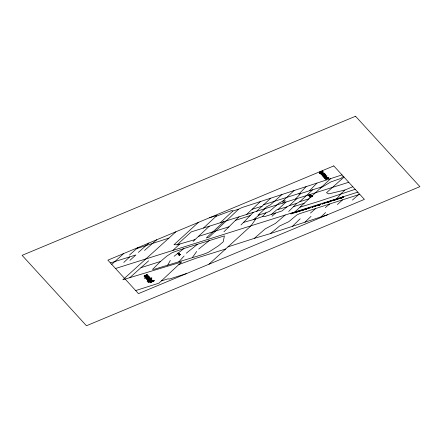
<?xml version="1.0" encoding="UTF-8"?>
<svg xmlns="http://www.w3.org/2000/svg" width="442" height="442" viewBox="0 0 442 442"><rect width="100%" height="100%" fill="white"/><g stroke="black" fill="none" stroke-linecap="round" stroke-linejoin="round"><path stroke-width="0.66" d="M145.225 277.493C149.291 275.062 148.998 275.554 145.711 277.189M325.975 179.027L326.936 178.579A7.199 1.249 -22 0 1 327.108 178.596L328.854 178.01A1.685 0.293 -22 0 0 328.693 177.817L327.793 178.076L328.517 177.993A1.884 0.326 -22 0 1 328.55 178.038L325.605 178.701M336.031 199.464L334.334 200.259M325.273 178.833L327.671 177.85M322.975 172.712L322.682 172.944M148.617 281.162L151.965 279.814L151.656 280.189M327.124 177.275L326.815 177.507L327.24 177.408M149.015 276.681L146.926 277.731M322.771 176.06L323.489 175.689L323.141 175.894M324.406 177.844L325.124 177.48L324.759 177.695M151.529 280.062L148.645 281.234M322.295 171.999L322.074 172.181L323.262 171.767L320.036 173.032L321.931 172.181M326.036 176.087L327.003 175.855L323.776 177.126L325.671 176.27M148.081 275.659L147.319 276.035M150.402 278.2L149.954 278.537M148.147 280.648L148.849 280.156M149.081 281.664L152.413 280.305M323.599 203.552L324.969 202.911M320.301 173.292L320.389 173.165A2.359 0.409 -22 0 0 320.002 173.33L319.721 173.502M148.6 280.482L151.484 279.289M149.534 281.499L151.987 280.488M148.595 276.797L146.131 277.803L148.573 276.753M146.092 278.361L147.197 277.731M310.301 194.69L308.566 195.37M313.87 206.453L312.604 207.066M314.323 206.475L316.03 205.602M316.544 205.779L318.704 204.889L316.964 205.69L318.251 204.906M323.218 203.685L324.925 202.812M148.65 280.537L151.081 279.515M152.004 280.543L149.551 281.543M295.764 212.127L295.256 212.602L296.394 211.768L294.576 212.436M167.678 265.189L170.341 260.421M316.085 205.768L315.163 206.298M318.312 205.066L317.71 205.475M324.986 202.972L323.649 203.596M320.555 204.348L319.815 204.983M318.555 205.348L319.715 204.453L319.262 204.878M312.566 207.011L313.848 206.392M320.909 204.248L319.494 205L320.146 204.668M325.251 178.75L326.76 178.06M319.373 173.64L322.654 172.341M144.788 276.907L145.092 276.642L144.606 276.703A2.309 0.403 -22 0 0 145.412 276.399L145.628 276.316M147.109 279.449L147.413 279.178L146.926 279.245M314.212 206.364L311.947 207.364L313.035 206.364L314.196 206.237M310.908 195.375L309.196 196.049M145.197 276.736L146.308 276.139M147.517 279.278L148.628 278.681A4.796 0.834 -22 0 0 148.556 278.891M308.986 198.795L299.886 201.662L296.853 203.287L289.3 205.663L287.035 206.806L282.018 210.933L264.636 216.613L262.443 216.569L255.835 218.889L251.034 225.79L208.972 264.217M305.704 209.21L305.997 209.049A3.525 0.613 -22 0 1 306.3 208.933A7.05 1.227 -22 0 0 306.665 208.801L307.417 208.414M192.281 257.703L196.668 251.487M322.649 172.424L321.632 172.899M147.622 275.841L147.573 276.029M149.926 278.399L149.639 278.576M309.173 207.939L307.516 208.536M337.865 198.933L336.207 199.535M327.323 178.004L326.655 178.369M151.49 279.383L147.12 281.305L148.672 280.653L148.23 280.725M152.413 280.405L148.048 282.322L149.606 281.67L149.175 281.742M325.577 178.64L326.218 178.281M308.544 195.292L308.853 195.16M322.323 172.529L321.776 172.839M144.435 275.88L144.97 275.548L143.97 276.112L145.551 275.786L147.346 274.786L145.468 275.222M145.689 277.902C142.07 279.25 147.777 276.327 149.02 276.593M341.202 198.022L341.749 197.74A6.884 1.193 -22 0 1 342.169 197.585L343.362 196.867A1.608 0.282 -22 0 0 342.224 197.22L341.423 197.64L342.6 197.154A1.801 0.315 -22 0 1 342.843 197.077L343.202 197.044L342.323 197.441A9.409 1.635 -22 0 0 341.986 197.568L340.815 198.182L341.6 198.071M336.732 198.784L340.865 193.867L344.898 190.027L352.815 186.717M148.976 277.361L148.418 277.609M148.203 279.952L150.871 278.731L147.6 279.985L148.136 279.858L147.733 280.234M321.958 171.717L321.306 172.015L321.638 171.827M323.268 173.209L322.638 173.474L322.975 173.292M300.367 210.828L300.853 210.37L299.715 211.204L302.184 209.956L301.621 210.469M328.831 201.895L329.323 201.436L328.185 202.27L330.019 201.585M299.256 211.077L298.82 211.486L299.952 210.652L299.521 210.862M310.4 207.563L309.936 207.994L311.074 207.165L310.638 207.37M339.086 198.568L338.627 198.994L339.765 198.16L339.329 198.37M320.638 173.142L322.301 172.463M178.927 261.763L184.104 255.99M324.842 175.308L324.119 175.424L324.555 175.27M325.356 175.91L324.655 176.01L325.373 175.817M326.478 177.098L325.754 177.214L326.478 177.021M146.617 276.355L146.042 276.703M148.937 278.891L147.125 279.565M295.538 199.033L300.637 193.557M322.621 172.888L321.958 173.236M324.179 174.618L322.273 175.48L324.538 174.408M262.443 216.569L265.985 212.812L269.548 211.326L279.046 203.121L282.736 201.138L294.063 190.563M309.179 195.955L310.649 195.381M319.649 172.535L319.489 172.43A1.663 0.287 -22 0 0 320.063 172.209L320.339 172.098M320.98 173.999L320.82 173.894A1.663 0.287 -22 0 0 321.4 173.673L321.671 173.562M327.279 177.518L325.047 178.513L326.936 177.667M302.599 210.116L302.687 210.033A3.293 0.575 -22 0 0 303.212 209.895L303.853 209.668M306.107 186.629L298.792 194.143L321.77 186.9M309.466 190.778L316.958 183.087M203.48 228.044L216.889 215.503L209.364 217.812M241.012 224.939L253.36 212.326M193.16 241.371L209.315 226.205M288.698 211.469L296.853 203.287M160.568 261.443L152.507 269.421L154.584 269.172L203.27 254.354L208.364 252.349L218.602 245.735L223.21 241.813L224.398 235.906L183.955 248.503L172.159 252.653L166.8 256.139L160.568 261.443L140.965 267.675M223.928 231.785L239.023 216.845M319.936 172.424L320.71 172.026M321.273 173.883L321.903 173.546M326.771 177.452L324.859 178.308L326.925 177.573M342.02 174.905L241.896 207.596L238.597 209.193L209.27 237.034L206.326 237.945L223.879 221.619M292.411 226.332L300.179 218.762M343.263 176.264L341.086 178.353L330.76 181.96L320.511 188.071M304.947 222.193L311.024 216.365M321.074 216.867L325.566 212.552M322.942 203.392L322.467 203.585M331.401 200.734L330.92 200.933M123.815 262.421L129.716 256.896M323.66 176.491C324.229 175.822 322.522 177.236 324.251 176.518M172.883 250.421L179.844 243.99M220.21 222.774L232.862 211.005L238.597 209.193M246.564 214.469L260.471 201.53M264.438 208.834L266.736 206.701L270.526 204.773L281.979 194.508M264.973 208.663L257.946 215.204L265.985 212.812M282.67 203.088L285.305 200.635L282.736 201.138M277.99 209.514L286.035 202.027M289.3 205.663L296.886 198.607M299.886 201.662L312.676 189.767M294.792 212L330.688 178.607M256.531 211.326L270.786 198.16M293.4 212.707L294.107 212.492M293.19 213.116L293.654 212.696M294.256 212.503L292.665 213.42M304.742 209.149L305.45 208.928M304.538 209.558L304.997 209.132M305.604 208.944L303.997 209.867M322.771 203.558L322.085 204.182L323.428 203.348M331.218 200.906L330.539 201.53L331.881 200.696M333.213 200.215L333.914 199.994M333.003 200.624L333.461 200.198M334.069 200.011L332.577 200.817M340.102 198.049L340.81 197.828M339.898 198.458L340.357 198.038M340.964 197.845L339.473 198.657M198.414 222.376L173.999 244.691L177.076 244.791L194.883 239.63M111.754 264.393L123.661 253.559M177.076 244.791L191.231 231.906L348.744 182.264M175.899 231.768L122.859 279.769L181.612 261.973L158.927 283.167L135.677 290.571M310.057 194.767L309.527 194.85L310.035 194.701M272.062 216.199L275.559 213.038M310.643 195.469L309.461 195.944M129.931 260.321L135.898 254.962L110.417 262.929M147.567 275.167L144.446 276.526L147.037 275.372M149.904 277.687L146.766 279.068L149.357 277.913M290.919 213.823L292.035 213.326M297.041 211.718L298.035 211.331M302.825 209.906L304.179 209.364M305.378 209.287L306.361 208.834M129.81 277.664L148.623 260.819M309.417 195.878L310.439 195.419M307.549 208.508L309.566 207.762L307.632 208.707M336.24 199.502L338.257 198.756L336.13 199.712M337.362 204.541L342.633 199.823M129.567 254.984L137.722 247.697M344.02 177.098L326.505 192.718L328.732 193.894L344.898 190.027M138.34 252.421L148.921 243.023M323.262 173.645L322.666 173.955M294.516 212.48L293.924 213.022L295.742 212.072M298.162 211.569L296.041 212.359L296.704 211.817A1.751 0.304 -22 0 1 296.809 211.729L297.731 211.409M303.93 209.762L301.825 210.541L302.483 210.005A1.751 0.304 -22 0 1 302.588 209.917M352.418 200.093L358.512 194.707M227.956 246.874L254.404 238.332L265.178 228.901L275.482 223.398L285.206 215.022M144.512 250.437L156.744 239.763M310.428 213.105L315.726 208.491M271.382 214.403L276.565 209.939L287.035 206.806M330.08 201.541L330.655 201.016L328.903 201.966M309.046 208.066L307.428 208.712M335.511 199.762L334.671 200.176M337.754 199.049L336.892 199.48M325.235 207.668L329.721 203.983M254.404 238.332L270.36 233.614L279.786 225.895L288.792 221.685L296.803 215L299.543 213.707L359.749 194.309M253.575 219.552L259.493 214.751M198.718 249.05L209.248 240.625M186.281 253.222L197.48 244.293M307.997 208.32L309.151 207.867M334.461 200.016L335.616 199.557L333.986 200.232L336.019 199.425M336.688 199.314L337.837 198.861M174.104 256.272L183.955 248.503M310.251 195.044L308.87 195.657L310.356 195.115M320.859 172.242L319.649 172.667M322.174 173.717L320.997 174.137M178.662 253.454L178.402 253.592M179.319 254.073L178.38 254.349L179.093 254.001M146.12 276.521L144.783 277.007M148.451 279.057L147.589 279.377M296.864 212.016L297.764 211.701M303.516 209.906L302.659 210.199M325.334 175.43L323.108 176.391L324.936 175.596M178.783 253.575C180.121 253.117 176.701 254.382 178.574 253.592M301.538 210.53L300.621 210.933M178.319 254.222L179.463 253.736L179.038 253.918M302.593 209.917L303.162 209.646M309.312 197.022L311.466 195.933L310.494 196.475L311.676 196.16L309.886 196.773M310.345 195.22L309.914 195.425M177.933 253.642L178.496 253.437M178.988 253.857L178.678 253.979M151.241 280.283L149.098 281.046L151.518 280.007M178.469 254.161L178.894 253.979M177.944 253.636L178.485 253.41M320.5 172.341L319.991 172.524M321.809 173.822L321.351 173.982M179.076 254.167L178.452 254.432M177.861 253.183L178.242 253.222M309.538 196.889L309.82 196.806M179.369 254.371L178.783 254.791M178.894 254.935L179.839 254.642L178.927 254.951M180.01 254.631L179.06 255.095L180.143 254.747M179.408 254.951L180.214 254.559L178.993 255.023L180.342 254.691L179.297 255.012M149.087 280.162L151.059 279.471M324.522 177.143L326.224 176.325L323.969 177.336L326.356 176.474L324.682 177.352L326.599 176.739L324.207 177.596L325.859 176.728L325.45 176.877M145.838 276.675L145.241 276.836M326.334 178.662L325.605 179.209L326.632 179.054M178.524 253.691L177.982 253.918M321.765 172.921L320.317 173.336M326.185 178.209L327.301 177.933M145.379 275.261L145.645 275.637L144.435 275.952M149.114 278.477L149.053 278.504A6.1 1.061 -22 0 0 149.015 278.72M179.745 254.388L178.761 254.769M317.732 205.536L317.323 205.624M321.649 172.977L320.682 173.203M178.165 253.36L177.684 253.586M178.706 254.144L178.933 254.144M320.467 172.043L321.107 171.778A1.834 0.32 -22 0 1 321.367 171.673L321.864 171.557M321.384 172.247L319.837 172.811L321.909 172.082M321.92 172.955L322.859 172.651M321.804 173.507L322.445 173.242A1.834 0.32 -22 0 1 322.704 173.137L323.201 173.021M323.246 173.546L321.224 174.33M312.019 196.137L310.019 196.911L312.361 195.939L310.151 197.06L312.273 196.37M177.612 253.515L178.48 253.338M178.706 254.708L179.491 254.432M145.97 276.173L146.86 275.802M146.799 276.952L148.645 276.289L146.661 277.117M148.197 278.747L149.181 278.338A2.553 0.442 -22 0 1 149.545 278.195L150.346 278.057M149.302 279.692L151.153 279.035L149.169 279.858M322.627 173.667L323.561 173.386M326.174 177.562L326.655 177.386M146.744 276.974L146.65 277.012A2.823 0.492 -22 0 1 146.241 277.178L145.75 277.3M146.622 277.134L145.313 277.526M148.109 278.786L147.733 278.941A2.309 0.403 -22 0 1 146.921 279.261M149.252 279.714L149.109 279.775A2.823 0.492 -22 0 1 148.75 279.919L148.269 280.046M149.087 279.897L147.799 280.267M321.119 171.855L321.605 171.717M322.456 173.314L322.942 173.181M323.848 175.457L324.842 175.231M324.378 176.038L324.942 175.899M325.483 177.248L326.831 176.933L324.417 177.899M309.328 194.872L309.743 194.767M178.933 254.299L179.375 254.161M146.877 275.907L147.611 275.736M149.197 278.443L149.932 278.272M318.991 205.259L319.732 205.094M178.259 253.625L178.601 253.548M321.417 172.153L322.229 171.921M178.894 254.316L179.143 254.249M319.643 205.066L318.621 205.408M322.516 172.822L320.555 173.601M310.08 195.005L310.483 194.845M322.782 174.529L321.969 174.618L322.931 174.198A7.199 1.249 -22 0 1 323.102 174.214L324.848 173.623A1.685 0.293 -22 0 0 324.688 173.435L323.787 173.689L324.511 173.612A1.884 0.326 -22 0 1 324.544 173.656L321.588 174.8L322.627 174.667M326.787 178.911L325.997 179.065M179.109 253.647L179.286 253.537M291.842 213.613L292.648 213.282L290.958 213.917M323.141 175.993L323.975 175.75L323.743 175.496M324.329 176.408L324.279 176.082M308.853 195.27L309.251 194.905M324.428 174.369L322.074 175.259L324.085 174.54M303.113 209.663L303.483 209.602M323.748 175.839L325.196 175.142L324.726 175.142M291.88 213.663L291.267 213.768L291.543 213.585A3.525 0.613 -22 0 1 291.847 213.475A7.05 1.227 -22 0 0 292.206 213.337C294.273 212.337 289.659 213.989 292.565 213.044M178.861 264.548L195.701 258.36L225.635 249.001M323.721 175.933L322.798 176.126M153.722 280.924L153.125 281.134M310.754 196.85L312.665 196.27L310.323 197.243M331.754 200.502L331.008 200.79L331.378 200.679M152.987 281.184L151.628 281.648L153.059 281.256A6.116 1.061 -22 0 1 153.871 280.869M298.09 211.387L298.455 211.259M303.875 209.569L304.234 209.447M307.405 208.646L307.787 208.519M333.87 200.342L334.251 200.209M336.097 199.646L336.478 199.513M309.748 194.707L310.29 194.602M315.096 206.386L316.478 205.58L314.378 206.547M310.306 207.392L309.919 207.613L310.483 207.348M338.865 198.513L339.174 198.342M322.925 203.331L323.301 203.154M341.81 197.928L343.185 197.347L341.218 198.06M178.96 253.957L178.275 254.15M270.36 233.614L327.798 214.652M216.138 216.271L231.558 210.585L232.862 211.005M299.621 193.292L263.659 204.745M136.705 248.603L168.91 238.094M293.411 206.74L304.212 203.237M178.06 253.73L177.911 253.763M235.492 220.337L250.139 215.613M186.734 273.493L169.325 279.079L168.065 278.803L161.324 280.93M355.186 189.314L318.914 201.342L299.98 207.171M299.201 210.967L298.803 211.027L299.367 210.834M252.084 209.331L262.112 206.171M198.276 236.481L229.022 226.785M115.511 268.504L357.782 192.148M177.69 253.399L177.568 253.426M317.179 205.734L316.616 205.845M334.528 200.287L333.92 200.414M336.754 199.591L336.296 199.707M297.792 211.32L298.4 211.182M319.555 204.911L319.301 204.955M305.82 209.298L307.102 208.746L305.753 209.232M243.47 222.425L255.835 218.889M315.792 205.74L316.074 205.701M305.742 209.32L305.428 209.381M319.411 205.022L319.03 205.099A2.254 0.392 -22 0 0 318.947 205.182M327.152 177.855L327.655 177.817M310.56 195.32L310.908 195.276M325.257 175.728L325.732 175.739L323.688 176.579M324.715 202.939L325.378 202.784L323.273 203.751M303.726 209.69L303.372 209.784A4.193 0.729 -22 0 1 302.787 209.939M298.068 211.48L297.615 211.591A4.193 0.729 -22 0 1 297.002 211.757M319.815 173.607L320.24 173.546L319.793 173.607M325.649 176.176L323.577 176.905L325.969 176.015M307.019 208.508L307.4 208.364M324.909 175.502L325.34 175.33M149.335 277.83L149.921 277.593M320.527 204.298L319.632 204.596L320.87 204.143M147.015 275.289L147.595 275.051M327.091 177.214L324.726 178.165M148.252 277.62L145.683 277.99M148.954 277.222L148.385 277.256L149.181 277.018A1.967 0.343 -22 0 1 149.451 277.084L147.523 277.847A6.851 1.188 -22 0 0 147.407 277.841L146.529 278.233L147.313 278.222L146.098 278.449M177.75 253.122L177.761 253.122A1.956 0.337 -22 0 0 177.844 253.128M178.535 253.979L178.546 253.979A1.956 0.337 -22 0 0 178.623 253.984M324.765 177.783L325.61 177.54L325.378 177.286M148.026 275.515L147.252 275.642A2.553 0.442 -22 0 0 146.86 275.802M324.55 173.17L321.428 174.551M323.008 172.811L320.759 173.822M310.704 195.104L309.046 195.85M146.689 276.178A6.1 1.061 -22 0 1 146.722 275.968M146.236 276.355A4.796 0.834 -22 0 1 146.296 276.145M297.433 211.712A3.293 0.575 -22 0 1 296.897 211.851M146.888 274.968C146.236 275.769 145.534 274.913 146.877 274.918M327.483 201.828L326.4 202.828L327.837 201.723L327.483 201.828M328.373 201.552L327.29 202.552L328.726 201.442L328.373 201.552M306.146 208.839C305.787 208.784 307.538 208.281 306.157 208.834M154.374 280.72L150.192 282.814L151.379 282.095L151.131 281.819L149.634 282.2L154.374 280.72M355.545 116.246L22.1 255.343L86.455 325.754L419.9 186.657L355.545 116.246M333.793 165.905L107.876 260.145L138.473 293.626L364.39 199.386L333.793 165.905M321.666 171.341L319.367 172.297L321.666 171.341M322.544 170.977L322.096 171.165L322.544 170.977M324.704 174.667L322.406 175.623L324.704 174.667M325.583 174.303L325.135 174.491L325.583 174.303M309.897 195.021L308.731 195.508L309.897 195.021M311.698 195.209L309.356 196.187L310.665 195.955C307.068 197.508 314.295 194.508 310.941 195.839L311.698 195.209M151.833 277.935L147.418 279.78L151.833 277.935M320.98 172.021A4.387 0.762 -22 0 0 320.986 172.054M322.317 173.485A4.387 0.762 -22 0 0 322.323 173.513M146.529 278.233A1.691 0.293 -22 0 0 146.562 278.272"/></g></svg>
